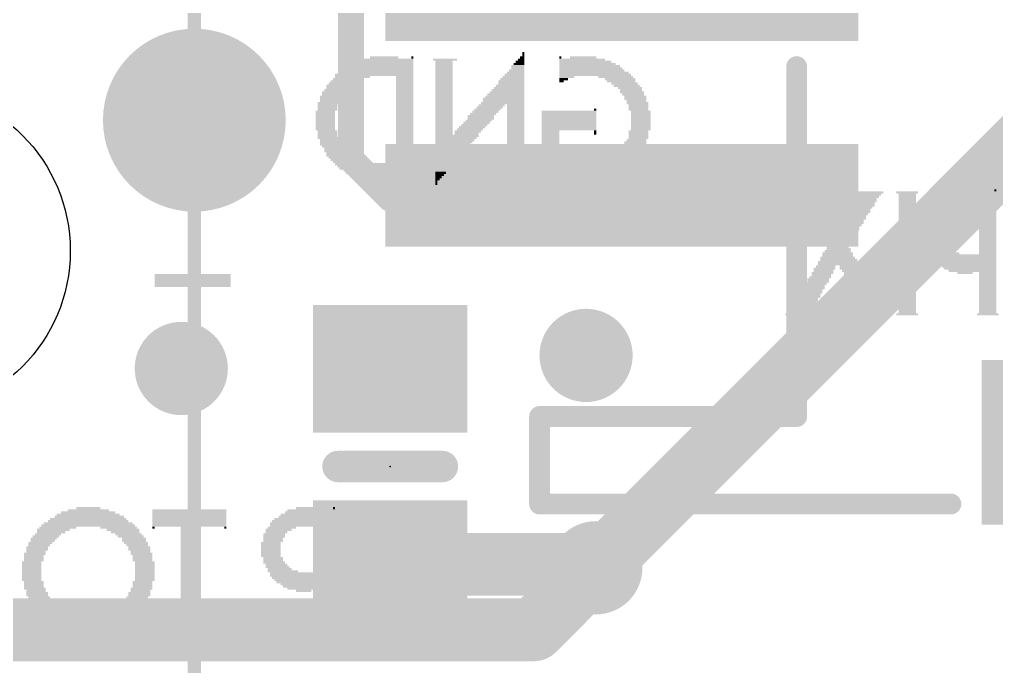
# Model space of a CAD drawing. Extents: x -8.6 to 58.7, y -9 to 29.5.
# Drawn here: x 37.67 to 47.17, y 4.85 to 11.14 of the extents above; entities that cross this region are included whole.
import ezdxf

# ---------------------------------------------------------------- set-up
doc = ezdxf.new("R2010")
doc.units = 0
for name, color, linetype in [('1', 12, 'CONTINUOUS'), ('16', 5, 'CONTINUOUS'), ('17', 110, 'CONTINUOUS'), ('18', 110, 'CONTINUOUS'), ('20', 4, 'CONTINUOUS'), ('200', 132, 'CONTINUOUS'), ('201', 6, 'CONTINUOUS'), ('21', 40, 'CONTINUOUS'), ('23', 53, 'CONTINUOUS'), ('47', 253, 'CONTINUOUS')]:
    doc.layers.add(name, color=color, linetype=linetype)

# ---------------------------------------------------------------- blocks, each defined once
blk = doc.blocks.new('RECT')
blk.add_solid([(-0.5, -0.5), (0.5, -0.5), (-0.5, 0.5), (0.5, 0.5)])
blk = doc.blocks.new('ROUNDP')
at = {"const_width": 0.5}
blk.add_lwpolyline([(0, -0.25, 1), (0, 0.25, 1), (0, -0.25)], format="xyb", dxfattribs=at)
blk = doc.blocks.new('ROUNDV')
at = {"const_width": 0.5}
blk.add_lwpolyline([(0, -0.25, 1), (0, 0.25, 1), (0, -0.25)], format="xyb", dxfattribs=at)

msp = doc.modelspace()

# ---------------------------------------------------------------- linework, layer by layer
at = {"layer": '1'}
for points, const_width in [([(40.894, 14.478), (40.894, 9.779)], 0.254), ([(40.894, 9.779), (41.275, 9.398)], 0.254), ([(41.275, 9.398), (43.942, 9.398)], 0.254), ([(43.91, 9.43), (43.528, 9.43)], 0.254), ([(44.069, 9.271), (43.91, 9.43)], 0.254), ([(43.942, 9.398), (44.069, 9.271)], 0.254), ([(41.275, 5.8445), (43.241, 5.8445)], 0.6096), ([(43.241, 5.8445), (43.2752, 5.8102)], 0.6096)]:
    msp.add_lwpolyline(points, dxfattribs=dict(at, const_width=const_width))
for points, const_width in [([(40.9389, 9.8239, 1), (40.8491, 9.7341)], 0.127), ([(40.8305, 9.779, 1), (40.9575, 9.779)], 0.127), ([(41.275, 9.4615, 1), (41.275, 9.3345)], 0.127), ([(41.2301, 9.3531, 1), (41.3199, 9.4429)], 0.127), ([(43.528, 9.4935, 1), (43.528, 9.3665)], 0.127), ([(43.9549, 9.4749, 1), (43.8651, 9.3851)], 0.127), ([(43.9869, 9.4429, 1), (43.8971, 9.3531)], 0.127), ([(43.91, 9.3665, 1), (43.91, 9.4935)], 0.127), ([(43.942, 9.3345, 1), (43.942, 9.4615)], 0.127), ([(44.0241, 9.2261, 1), (44.1139, 9.3159)], 0.127), ([(44.0241, 9.2261, 1), (44.1139, 9.3159)], 0.127), ([(41.275, 5.9969, 1), (41.275, 5.6921)], 0.3048), ([(43.3488, 5.9523, 1), (43.1332, 5.7367)], 0.3048), ([(43.241, 5.6921, 1), (43.241, 5.9969)], 0.3048), ([(43.1675, 5.7025, 1), (43.383, 5.918)], 0.3048)]:
    msp.add_lwpolyline(points, format="xyb", dxfattribs=dict(at, const_width=const_width))
at = {"layer": '16', "const_width": 0.6096}
for points in [[(43.2752, 5.8102), (47.625, 10.16)], [(42.672, 5.207), (43.2752, 5.8102)], [(31.623, 5.207), (42.672, 5.207)]]:
    msp.add_lwpolyline(points, dxfattribs=at)
at = {"layer": '16', "const_width": 0.3048}
for points in [[(43.383, 5.7025, 1), (43.1675, 5.918)], [(43.1675, 5.918, 1), (43.383, 5.7025)], [(42.672, 5.0546, 1), (42.672, 5.3594)], [(42.5642, 5.3148, 1), (42.7798, 5.0992)]]:
    msp.add_lwpolyline(points, format="xyb", dxfattribs=at)
at = {"layer": '20'}
msp.add_circle((36.576, 8.89), 1.5875, dxfattribs=at)
at = {"layer": '21'}
for points, const_width in [([(45.228, 7.28), (45.228, 10.68)], 0.2032), ([(42.728, 6.43), (42.728, 7.28)], 0.2032), ([(42.728, 7.28), (45.228, 7.28)], 0.2032), ([(40.767, 6.7945), (41.783, 6.7945)], 0.3048), ([(46.728, 6.43), (42.728, 6.43)], 0.2032)]:
    msp.add_lwpolyline(points, dxfattribs=dict(at, const_width=const_width))
for points, const_width in [([(45.2788, 10.68, 1), (45.1772, 10.68)], 0.1016), ([(42.7788, 7.28, 1), (42.6772, 7.28)], 0.1016), ([(42.728, 7.3308, 1), (42.728, 7.2292)], 0.1016), ([(45.1772, 7.28, 1), (45.2788, 7.28)], 0.1016), ([(45.228, 7.2292, 1), (45.228, 7.3308)], 0.1016), ([(40.767, 6.8707, 1), (40.767, 6.7183)], 0.1524), ([(41.783, 6.7183, 1), (41.783, 6.8707)], 0.1524), ([(42.728, 6.4808, 1), (42.728, 6.3792)], 0.1016), ([(42.6772, 6.43, 1), (42.7788, 6.43)], 0.1016), ([(46.728, 6.3792, 1), (46.728, 6.4808)], 0.1016)]:
    msp.add_lwpolyline(points, format="xyb", dxfattribs=dict(at, const_width=const_width))
at = {"layer": '23'}
msp.add_point((41.275, 6.7945), dxfattribs=at)
at = {"layer": '47', "const_width": 0.13}
msp.add_lwpolyline([(39.37, 11.43), (39.37, -8.935)], dxfattribs=at)

# ---------------------------------------------------------------- block references
at = {"layer": '1', "yscale": 4.6, "rotation": 270}
for p in [(43.528, 11.43), (43.528, 9.43)]:
    msp.add_blockref('RECT', p, dxfattribs=at)
at = {"layer": '1', "xscale": 1.24, "yscale": 1.5, "rotation": 90}
for p in [(41.275, 7.7445), (41.275, 5.8445)]:
    msp.add_blockref('RECT', p, dxfattribs=at)
at = {"layer": '1', "xscale": 3.4, "yscale": 1.6}
msp.add_blockref('RECT', (48.728, 7.03), dxfattribs=at)
at = {"layer": '17', "xscale": 1.778, "yscale": 1.778}
msp.add_blockref('ROUNDP', (39.37, 10.16), dxfattribs=at)
msp.add_blockref('ROUNDP', (39.37, 10.16), dxfattribs=at)
at = {"layer": '18', "xscale": 0.9064, "yscale": 0.9064}
for p in [(43.18, 7.874), (43.18, 7.874), (39.243, 7.747), (39.243, 7.747), (43.2752, 5.8102), (43.2752, 5.8102)]:
    msp.add_blockref('ROUNDV', p, dxfattribs=at)
at = {"layer": '200', "xscale": 0.7405, "yscale": 0.0212}
for p in [(39.3543, 8.6537), (39.3543, 8.6325), (39.3543, 8.6114), (39.3543, 8.5902), (39.3543, 8.5691), (39.3543, 8.5479)]:
    msp.add_blockref('RECT', p, dxfattribs=at)
at = {"layer": '201', "yscale": 0.0212, "rotation": 180}
for p, xscale in [((41.2259, 10.7272), 0.5501), ((41.2577, 10.7484), 0.4866), ((41.2153, 10.7695), 0.2751), ((41.4904, 10.7695), 0.0212), ((41.8078, 10.7484), 0.2327), ((41.7972, 10.7272), 0.1693), ((42.5377, 10.7272), 0.0846), ((42.5483, 10.7484), 0.0635), ((42.5589, 10.7695), 0.0423), ((42.5695, 10.8118), 0.0212), ((42.5695, 10.7907), 0.0212), ((42.9291, 10.7695), 0.0212), ((43.1407, 10.7484), 0.4443), ((43.1725, 10.7272), 0.5078), ((43.1513, 10.7695), 0.2539), ((41.1519, 10.6426), 0.6982), ((41.1624, 10.6637), 0.6771), ((41.1836, 10.6849), 0.6347), ((41.2048, 10.706), 0.5924), ((41.7972, 10.706), 0.1693), ((41.7972, 10.6849), 0.1693), ((41.7972, 10.6637), 0.1693), ((41.7972, 10.6426), 0.1693), ((42.506, 10.6426), 0.1481), ((42.5166, 10.6849), 0.127), ((42.5166, 10.6637), 0.127), ((42.5271, 10.706), 0.1058), ((43.1936, 10.706), 0.5501), ((43.2148, 10.6849), 0.5924), ((43.2254, 10.6637), 0.6136), ((43.2359, 10.6426), 0.6347), ((40.8345, 10.5368), 0.2751), ((40.8662, 10.5579), 0.2962), ((41.1201, 10.6003), 0.7617), ((40.9085, 10.5791), 0.3385), ((41.1413, 10.6214), 0.7194), ((41.4163, 10.5791), 0.1693), ((41.4163, 10.5579), 0.1693), ((41.4163, 10.5368), 0.1693), ((41.7972, 10.6214), 0.1693), ((41.7972, 10.6003), 0.1693), ((41.7972, 10.5791), 0.1693), ((41.7972, 10.5579), 0.1693), ((41.7972, 10.5368), 0.1693), ((42.4531, 10.5368), 0.2539), ((42.4637, 10.5579), 0.2327), ((42.4743, 10.5791), 0.2116), ((42.4848, 10.6003), 0.1904), ((42.4954, 10.6214), 0.1693), ((43.2571, 10.6214), 0.6771), ((43.2677, 10.6003), 0.6982), ((42.9926, 10.5791), 0.1481), ((42.9609, 10.5579), 0.0846), ((42.9397, 10.5368), 0.0423), ((43.4687, 10.5791), 0.3385), ((43.511, 10.5579), 0.2962), ((43.5216, 10.5368), 0.2751), ((40.7499, 10.4522), 0.2327), ((40.7816, 10.4945), 0.2539), ((40.771, 10.4733), 0.2327), ((40.8028, 10.5156), 0.2539), ((41.4163, 10.5156), 0.1693), ((41.4163, 10.4945), 0.1693), ((41.4163, 10.4733), 0.1693), ((41.4163, 10.4522), 0.1693), ((41.7972, 10.5156), 0.1693), ((41.7972, 10.4945), 0.1693), ((41.7972, 10.4733), 0.1693), ((41.7972, 10.4522), 0.1693), ((42.4214, 10.4522), 0.3174), ((42.4319, 10.4733), 0.2962), ((42.4425, 10.4945), 0.2751), ((42.4531, 10.5156), 0.2539), ((43.5533, 10.5156), 0.2539), ((43.5745, 10.4945), 0.2539), ((43.6062, 10.4733), 0.2327), ((43.6168, 10.4522), 0.2116), ((40.697, 10.3887), 0.2116), ((40.697, 10.3675), 0.2116), ((40.6864, 10.3464), 0.1904), ((40.7181, 10.4098), 0.2116), ((40.7287, 10.431), 0.2327), ((41.4163, 10.431), 0.1693), ((41.4163, 10.4098), 0.1693), ((41.4163, 10.3887), 0.1693), ((41.4163, 10.3675), 0.1693), ((41.4163, 10.3464), 0.1693), ((41.7972, 10.431), 0.1693), ((41.7972, 10.4098), 0.1693), ((41.7972, 10.3887), 0.1693), ((41.7972, 10.3675), 0.1693), ((41.7972, 10.3464), 0.1693), ((42.379, 10.3675), 0.402), ((42.379, 10.3464), 0.402), ((42.3896, 10.3887), 0.3809), ((42.4002, 10.4098), 0.3597), ((42.4108, 10.431), 0.3385), ((43.6274, 10.431), 0.2327), ((43.638, 10.4098), 0.2116), ((43.6591, 10.3887), 0.2116), ((43.6591, 10.3675), 0.2116), ((43.6697, 10.3464), 0.1904), ((40.6758, 10.3252), 0.2116), ((40.6652, 10.304), 0.1904), ((40.6652, 10.2829), 0.1904), ((40.6652, 10.2617), 0.1904), ((41.4163, 10.3252), 0.1693), ((41.4163, 10.304), 0.1693), ((41.4163, 10.2829), 0.1693), ((41.4163, 10.2617), 0.1693), ((41.7972, 10.3252), 0.1693), ((41.7972, 10.304), 0.1693), ((41.7972, 10.2829), 0.1693), ((41.7972, 10.2617), 0.1693), ((42.2204, 10.2617), 0.2539), ((42.2415, 10.2829), 0.2539), ((42.2627, 10.304), 0.2539), ((42.3685, 10.3252), 0.4232), ((42.4954, 10.304), 0.1693), ((42.4954, 10.2829), 0.1693), ((42.4954, 10.2617), 0.1693), ((43.2677, 10.2617), 0.0212), ((43.6803, 10.3252), 0.2116), ((43.6908, 10.304), 0.1904), ((43.6908, 10.2829), 0.1904), ((43.6908, 10.2617), 0.1904), ((40.6441, 10.2406), 0.1904), ((40.6441, 10.2194), 0.1904), ((40.6441, 10.1982), 0.1904), ((40.6441, 10.1771), 0.1904), ((41.4163, 10.2406), 0.1693), ((41.4163, 10.2194), 0.1693), ((41.4163, 10.1982), 0.1693), ((41.4163, 10.1771), 0.1693), ((41.7972, 10.2406), 0.1693), ((41.7972, 10.2194), 0.1693), ((41.7972, 10.1982), 0.1693), ((41.7972, 10.1771), 0.1693), ((42.1569, 10.1982), 0.2539), ((42.1569, 10.1771), 0.2539), ((42.178, 10.2194), 0.2539), ((42.1992, 10.2406), 0.2539), ((42.4954, 10.2406), 0.1693), ((42.4954, 10.2194), 0.1693), ((42.4954, 10.1982), 0.1693), ((42.4954, 10.1771), 0.1693), ((43.0138, 10.2406), 0.529), ((43.0138, 10.2194), 0.529), ((43.0138, 10.1982), 0.529), ((43.0138, 10.1771), 0.529), ((43.712, 10.2406), 0.1904), ((43.712, 10.2194), 0.1904), ((43.712, 10.1982), 0.1904), ((43.712, 10.1771), 0.1904), ((40.6441, 10.1559), 0.1904), ((40.6441, 10.1348), 0.1904), ((40.6441, 10.1136), 0.1904), ((40.6441, 10.0925), 0.1904), ((40.6441, 10.0713), 0.1904), ((41.4163, 10.1559), 0.1693), ((41.4163, 10.1348), 0.1693), ((41.4163, 10.1136), 0.1693), ((41.4163, 10.0925), 0.1693), ((41.4163, 10.0713), 0.1693), ((41.7972, 10.1559), 0.1693), ((41.7972, 10.1348), 0.1693), ((41.7972, 10.1136), 0.1693), ((41.7972, 10.0925), 0.1693), ((41.7972, 10.0713), 0.1693), ((42.0511, 10.0713), 0.2539), ((42.0722, 10.0925), 0.2539), ((42.0934, 10.1136), 0.2539), ((42.1146, 10.1348), 0.2539), ((42.1357, 10.1559), 0.2539), ((42.4954, 10.1559), 0.1693), ((42.4954, 10.1348), 0.1693), ((42.4954, 10.1136), 0.1693), ((42.4954, 10.0925), 0.1693), ((42.4954, 10.0713), 0.1693), ((43.0138, 10.1559), 0.529), ((43.0138, 10.1348), 0.529), ((43.0138, 10.1136), 0.529), ((43.0138, 10.0925), 0.529), ((43.0138, 10.0713), 0.529), ((43.712, 10.1559), 0.1904), ((43.712, 10.1348), 0.1904), ((43.712, 10.1136), 0.1904), ((43.712, 10.0925), 0.1904), ((43.712, 10.0713), 0.1904), ((40.6652, 10.0501), 0.1904), ((40.6652, 10.029), 0.1904), ((40.6652, 10.0078), 0.1904), ((40.6758, 9.9867), 0.2116), ((41.4163, 10.0501), 0.1693), ((41.4163, 10.029), 0.1693), ((41.4163, 10.0078), 0.1693), ((41.4163, 9.9867), 0.1693), ((41.7972, 10.0501), 0.1693), ((41.7972, 10.029), 0.1693), ((41.9241, 10.0078), 0.4232), ((41.9136, 9.9867), 0.402), ((42.0299, 10.0501), 0.2539), ((42.0193, 10.029), 0.2327), ((42.4954, 10.0501), 0.1693), ((42.4954, 10.029), 0.1693), ((42.4954, 10.0078), 0.1693), ((42.4954, 9.9867), 0.1693), ((42.8339, 10.0501), 0.1693), ((42.8339, 10.029), 0.1693), ((42.8339, 10.0078), 0.1693), ((42.8339, 9.9867), 0.1693), ((43.2677, 10.0501), 0.0212), ((43.2677, 10.029), 0.0212), ((43.6908, 10.0501), 0.1904), ((43.6908, 10.029), 0.1904), ((43.6908, 10.0078), 0.1904), ((43.6908, 9.9867), 0.1904), ((40.697, 9.9655), 0.2116), ((40.697, 9.9444), 0.2116), ((40.7075, 9.9232), 0.2327), ((40.7287, 9.902), 0.2327), ((40.7393, 9.8809), 0.2116), ((41.4163, 9.9655), 0.1693), ((41.4163, 9.9444), 0.1693), ((41.4163, 9.9232), 0.1693), ((41.4163, 9.902), 0.1693), ((41.4163, 9.8809), 0.1693), ((41.8712, 9.902), 0.3174), ((41.903, 9.9655), 0.3808), ((41.8924, 9.9444), 0.3597), ((41.8818, 9.9232), 0.3385), ((41.8607, 9.8809), 0.2962), ((42.4954, 9.9655), 0.1693), ((42.4954, 9.9444), 0.1693), ((42.4954, 9.9232), 0.1693), ((42.4954, 9.902), 0.1693), ((42.4954, 9.8809), 0.1693), ((42.8339, 9.9655), 0.1693), ((42.8339, 9.9444), 0.1693), ((42.8339, 9.9232), 0.1693), ((42.8339, 9.902), 0.1693), ((42.8339, 9.8809), 0.1693), ((43.6274, 9.8809), 0.2327), ((43.638, 9.902), 0.2116), ((43.6591, 9.9444), 0.2116), ((43.6591, 9.9232), 0.2116), ((43.6697, 9.9655), 0.1904), ((40.7499, 9.8597), 0.2327), ((40.7816, 9.8386), 0.2539), ((40.7922, 9.8174), 0.2751), ((40.8239, 9.7962), 0.2962), ((41.4163, 9.8597), 0.1693), ((41.4163, 9.8386), 0.1693), ((41.4163, 9.8174), 0.1693), ((41.4163, 9.7962), 0.1693), ((41.8607, 9.8597), 0.2962), ((41.8501, 9.8386), 0.2751), ((41.8395, 9.8174), 0.2539), ((41.8289, 9.7962), 0.2327), ((42.4954, 9.8597), 0.1693), ((42.4954, 9.8386), 0.1693), ((42.4954, 9.8174), 0.1693), ((42.4954, 9.7962), 0.1693), ((42.8339, 9.8597), 0.1693), ((42.8339, 9.8386), 0.1693), ((42.8339, 9.8174), 0.1693), ((42.8339, 9.7962), 0.1693), ((43.5533, 9.7962), 0.2539), ((43.5851, 9.8174), 0.2327), ((43.6062, 9.8386), 0.2327), ((43.6168, 9.8597), 0.2116), ((40.8451, 9.7751), 0.2962), ((40.8874, 9.7539), 0.3385), ((41.1201, 9.7328), 0.7617), ((41.1307, 9.7116), 0.7405), ((41.1413, 9.6905), 0.7194), ((41.4163, 9.7751), 0.1693), ((41.4163, 9.7539), 0.1693), ((41.8183, 9.7751), 0.2116), ((41.7972, 9.7328), 0.1693), ((41.7972, 9.7116), 0.1693), ((41.8078, 9.7539), 0.1904), ((41.7866, 9.6905), 0.1481), ((42.4954, 9.7751), 0.1693), ((42.4954, 9.7539), 0.1693), ((42.4954, 9.7328), 0.1693), ((42.4954, 9.7116), 0.1693), ((42.4954, 9.6905), 0.1693), ((43.1619, 9.6905), 0.8675), ((42.8339, 9.7751), 0.1693), ((42.8657, 9.7539), 0.2327), ((42.8974, 9.7328), 0.2962), ((43.1831, 9.7116), 0.8675), ((43.4687, 9.7328), 0.3385), ((43.511, 9.7539), 0.2962), ((43.5322, 9.7751), 0.2539), ((41.1624, 9.6693), 0.6771), ((41.173, 9.6481), 0.6559), ((41.1942, 9.627), 0.6136), ((41.2153, 9.6058), 0.5713), ((41.776, 9.6693), 0.127), ((41.7655, 9.6481), 0.1058), ((41.7549, 9.627), 0.0846), ((41.7443, 9.6058), 0.0635), ((42.4954, 9.6693), 0.1693), ((42.4954, 9.6481), 0.1693), ((42.4954, 9.627), 0.1693), ((42.4954, 9.6058), 0.1693), ((43.1513, 9.6693), 0.804), ((43.1619, 9.6481), 0.7405), ((43.1725, 9.627), 0.6771), ((43.1725, 9.6058), 0.5924), ((41.2471, 9.5847), 0.5078), ((41.3, 9.5635), 0.4443), ((41.7231, 9.5635), 0.0212), ((41.7231, 9.5423), 0.0212), ((41.7337, 9.5847), 0.0423), ((42.4848, 9.5635), 0.2327), ((42.4954, 9.5847), 0.1693), ((43.1725, 9.5847), 0.5078), ((43.1725, 9.5635), 0.3809), ((43.1619, 9.5423), 0.2327), ((45.3412, 9.4577), 0.2751), ((45.3518, 9.4366), 0.2116), ((45.3518, 9.4154), 0.2116), ((45.9336, 9.4577), 0.2751), ((45.9125, 9.4154), 0.2327), ((45.9336, 9.4366), 0.2327), ((46.3039, 9.4577), 0.2116), ((46.3039, 9.4366), 0.1693), ((46.3039, 9.4154), 0.1693), ((46.9069, 9.4154), 0.529), ((46.928, 9.4366), 0.4866), ((46.9386, 9.4577), 0.4655), ((46.8963, 9.4789), 0.2116), ((47.1608, 9.4789), 0.0212), ((45.3623, 9.3942), 0.1904), ((45.3835, 9.3731), 0.1904), ((45.3941, 9.3519), 0.2116), ((45.4152, 9.3096), 0.2116), ((45.4047, 9.3308), 0.1904), ((45.8701, 9.3308), 0.2327), ((45.8596, 9.3096), 0.2116), ((45.8807, 9.3519), 0.2116), ((45.8913, 9.3731), 0.2327), ((45.9019, 9.3942), 0.2116), ((46.3039, 9.3942), 0.1693), ((46.3039, 9.3731), 0.1693), ((46.3039, 9.3519), 0.1693), ((46.3039, 9.3308), 0.1693), ((46.3039, 9.3096), 0.1693), ((46.854, 9.3308), 0.6347), ((46.854, 9.3096), 0.6347), ((46.8646, 9.3519), 0.6136), ((46.8752, 9.3731), 0.5924), ((46.8963, 9.3942), 0.5501), ((45.4258, 9.2885), 0.1904), ((45.4364, 9.2673), 0.2116), ((45.447, 9.2461), 0.1904), ((45.4681, 9.225), 0.1904), ((45.7961, 9.225), 0.2116), ((45.8172, 9.2461), 0.2116), ((45.8278, 9.2673), 0.2327), ((45.8384, 9.2885), 0.2116), ((46.3039, 9.2885), 0.1693), ((46.3039, 9.2673), 0.1693), ((46.3039, 9.2461), 0.1693), ((46.3039, 9.225), 0.1693), ((46.5789, 9.225), 0.2116), ((46.6213, 9.2673), 0.2539), ((46.6001, 9.2461), 0.2116), ((46.653, 9.2885), 0.2751), ((47.0867, 9.2885), 0.1693), ((47.0867, 9.2673), 0.1693), ((47.0867, 9.2461), 0.1693), ((47.0867, 9.225), 0.1693), ((45.4787, 9.2038), 0.2116), ((45.4893, 9.1827), 0.1904), ((45.4999, 9.1615), 0.2116), ((45.5104, 9.1403), 0.1904), ((45.6268, 9.1192), 0.4232), ((45.7538, 9.1403), 0.2116), ((45.7749, 9.1827), 0.2116), ((45.7749, 9.1615), 0.2116), ((45.7961, 9.2038), 0.2116), ((46.3039, 9.2038), 0.1693), ((46.3039, 9.1827), 0.1693), ((46.3039, 9.1615), 0.1693), ((46.3039, 9.1403), 0.1693), ((46.3039, 9.1192), 0.1693), ((46.5472, 9.1403), 0.1904), ((46.5472, 9.1192), 0.1904), ((46.5789, 9.2038), 0.2116), ((46.5684, 9.1827), 0.1904), ((46.5684, 9.1615), 0.1904), ((47.0867, 9.2038), 0.1693), ((47.0867, 9.1827), 0.1693), ((47.0867, 9.1615), 0.1693), ((47.0867, 9.1403), 0.1693), ((47.0867, 9.1192), 0.1693), ((45.6374, 9.098), 0.402), ((45.6374, 9.0769), 0.3597), ((45.6374, 9.0557), 0.3597), ((45.6374, 9.0346), 0.3174), ((46.3039, 9.098), 0.1693), ((46.3039, 9.0769), 0.1693), ((46.3039, 9.0557), 0.1693), ((46.3039, 9.0346), 0.1693), ((46.5472, 9.098), 0.1904), ((46.5472, 9.0769), 0.1904), ((46.5472, 9.0557), 0.1904), ((46.5472, 9.0346), 0.1904), ((47.0867, 9.098), 0.1693), ((47.0867, 9.0769), 0.1693), ((47.0867, 9.0557), 0.1693), ((47.0867, 9.0346), 0.1693), ((45.6268, 9.0134), 0.2962), ((45.6374, 8.9922), 0.2751), ((45.6268, 8.9711), 0.2539), ((45.6268, 8.9288), 0.2116), ((45.6374, 8.9499), 0.2327), ((46.3039, 9.0134), 0.1693), ((46.3039, 8.9922), 0.1693), ((46.3039, 8.9711), 0.1693), ((46.3039, 8.9499), 0.1693), ((46.3039, 8.9288), 0.1693), ((46.5472, 9.0134), 0.1904), ((46.5789, 8.9499), 0.2116), ((46.5684, 8.9922), 0.1904), ((46.5684, 8.9711), 0.1904), ((46.6001, 8.9288), 0.2116), ((47.0867, 9.0134), 0.1693), ((47.0867, 8.9922), 0.1693), ((47.0867, 8.9711), 0.1693), ((47.0867, 8.9499), 0.1693), ((47.0867, 8.9288), 0.1693), ((45.6268, 8.8653), 0.2962), ((45.6268, 8.8441), 0.2962), ((45.6268, 8.8864), 0.2539), ((45.6374, 8.9076), 0.2327), ((46.3039, 8.9076), 0.1693), ((46.3039, 8.8864), 0.1693), ((46.3039, 8.8653), 0.1693), ((46.3039, 8.8441), 0.1693), ((46.6107, 8.9076), 0.2327), ((46.6318, 8.8864), 0.2327), ((46.6636, 8.8653), 0.2962), ((46.854, 8.8441), 0.6347), ((47.0867, 8.9076), 0.1693), ((47.0867, 8.8864), 0.1693), ((47.0867, 8.8653), 0.1693), ((45.5104, 8.7383), 0.1904), ((45.6268, 8.7807), 0.3808), ((45.6374, 8.7595), 0.402), ((45.6374, 8.8018), 0.3597), ((45.6268, 8.823), 0.3385), ((45.7432, 8.7383), 0.1904), ((46.3039, 8.823), 0.1693), ((46.3039, 8.8018), 0.1693), ((46.3039, 8.7807), 0.1693), ((46.3039, 8.7595), 0.1693), ((46.3039, 8.7383), 0.1693), ((46.854, 8.823), 0.6347), ((46.8646, 8.8018), 0.6136), ((46.8752, 8.7807), 0.5924), ((46.8857, 8.7595), 0.5713), ((46.9069, 8.7383), 0.529), ((45.4787, 8.6749), 0.2116), ((45.4681, 8.6537), 0.1904), ((45.4999, 8.7172), 0.2116), ((45.4893, 8.696), 0.1904), ((45.7538, 8.7172), 0.2116), ((45.7644, 8.696), 0.1904), ((45.7855, 8.6749), 0.1904), ((45.7961, 8.6537), 0.2116), ((46.3039, 8.7172), 0.1693), ((46.3039, 8.696), 0.1693), ((46.3039, 8.6749), 0.1693), ((46.3039, 8.6537), 0.1693), ((46.9175, 8.7172), 0.5078), ((46.9386, 8.696), 0.4655), ((46.8646, 8.6749), 0.1481), ((47.0867, 8.6749), 0.1693), ((47.0867, 8.6537), 0.1693), ((45.4152, 8.5691), 0.2116), ((45.4047, 8.5479), 0.1904), ((45.4364, 8.6114), 0.2116), ((45.4364, 8.5902), 0.2116), ((45.4576, 8.6325), 0.2116), ((45.8172, 8.6114), 0.2116), ((45.8067, 8.6325), 0.1904), ((45.8278, 8.5902), 0.1904), ((45.8384, 8.5691), 0.2116), ((45.849, 8.5479), 0.1904), ((46.3039, 8.6325), 0.1693), ((46.3039, 8.6114), 0.1693), ((46.3039, 8.5902), 0.1693), ((46.3039, 8.5691), 0.1693), ((46.3039, 8.5479), 0.1693), ((47.0867, 8.6325), 0.1693), ((47.0867, 8.6114), 0.1693), ((47.0867, 8.5902), 0.1693), ((47.0867, 8.5691), 0.1693), ((47.0867, 8.5479), 0.1693), ((45.3518, 8.4633), 0.2116), ((45.3729, 8.5056), 0.2116), ((45.3729, 8.4844), 0.2116), ((45.3941, 8.5268), 0.2116), ((45.8596, 8.5268), 0.2116), ((45.8807, 8.5056), 0.2116), ((45.8807, 8.4844), 0.2116), ((45.9019, 8.4633), 0.2116), ((46.3039, 8.5268), 0.1693), ((46.3039, 8.5056), 0.1693), ((46.3039, 8.4844), 0.1693), ((46.3039, 8.4633), 0.1693), ((47.0867, 8.5268), 0.1693), ((47.0867, 8.5056), 0.1693), ((47.0867, 8.4844), 0.1693), ((47.0867, 8.4633), 0.1693), ((45.2989, 8.3575), 0.2327), ((45.3094, 8.3786), 0.2116), ((45.3306, 8.421), 0.2116), ((45.3306, 8.3998), 0.2116), ((45.3518, 8.4421), 0.2116), ((45.9019, 8.4421), 0.2116), ((45.923, 8.421), 0.2116), ((45.9336, 8.3998), 0.1904), ((45.9442, 8.3786), 0.2116), ((45.9654, 8.3575), 0.2116), ((46.3039, 8.4421), 0.1693), ((46.3039, 8.421), 0.1693), ((46.3039, 8.3998), 0.1693), ((46.3039, 8.3786), 0.1693), ((46.3039, 8.3575), 0.1693), ((47.0867, 8.4421), 0.1693), ((47.0867, 8.421), 0.1693), ((47.0867, 8.3998), 0.1693), ((47.0867, 8.3786), 0.1693), ((47.0867, 8.3575), 0.1693), ((45.2671, 8.2729), 0.2962), ((45.2777, 8.3152), 0.2327), ((45.2777, 8.294), 0.2327), ((45.2883, 8.3363), 0.2116), ((45.9654, 8.3363), 0.2116), ((45.9759, 8.294), 0.2327), ((45.9971, 8.2729), 0.2751), ((45.9865, 8.3152), 0.2116), ((46.3039, 8.2729), 0.2116), ((46.3039, 8.3363), 0.1693), ((46.3039, 8.3152), 0.1693), ((46.3039, 8.294), 0.1693), ((47.0867, 8.2729), 0.2116), ((47.0867, 8.3363), 0.1693), ((47.0867, 8.3152), 0.1693), ((47.0867, 8.294), 0.1693), ((38.3378, 6.3686), 0.402), ((38.3378, 6.3898), 0.2327), ((39.3217, 6.3686), 0.7194), ((40.5065, 6.3686), 0.4655), ((40.4642, 6.3898), 0.2116), ((40.7287, 6.3898), 0.0212), ((41.0249, 6.3686), 0.2327), ((41.6597, 6.3686), 0.2327), ((38.3378, 6.2628), 0.7829), ((38.3378, 6.284), 0.7405), ((38.3484, 6.3051), 0.6771), ((38.3378, 6.3263), 0.6136), ((38.3378, 6.3475), 0.529), ((39.3217, 6.3475), 0.7194), ((39.3217, 6.3263), 0.7194), ((39.3217, 6.3051), 0.7194), ((39.3217, 6.284), 0.7194), ((39.3217, 6.2628), 0.7194), ((40.4325, 6.2628), 0.6136), ((40.4431, 6.284), 0.5924), ((40.4642, 6.3051), 0.5501), ((40.4748, 6.3263), 0.529), ((40.496, 6.3475), 0.4866), ((41.0143, 6.3475), 0.1693), ((41.0143, 6.3263), 0.1693), ((41.0143, 6.3051), 0.1693), ((41.0143, 6.284), 0.1693), ((41.0143, 6.2628), 0.1693), ((41.6702, 6.3475), 0.1693), ((41.6702, 6.3263), 0.1693), ((41.6702, 6.3051), 0.1693), ((41.6702, 6.284), 0.1693), ((41.6702, 6.2628), 0.1693), ((37.9993, 6.1782), 0.3174), ((38.0416, 6.1994), 0.3597), ((38.3378, 6.2205), 0.9098), ((38.3378, 6.2417), 0.8675), ((38.634, 6.1994), 0.3597), ((38.6764, 6.1782), 0.3174), ((39.3217, 6.2417), 0.7194), ((39.3217, 6.2205), 0.7194), ((38.9726, 6.1994), 0.0212), ((39.3217, 6.1994), 0.1693), ((39.3217, 6.1782), 0.1693), ((39.6708, 6.1994), 0.0212), ((40.1892, 6.1782), 0.2539), ((40.2209, 6.1994), 0.2751), ((40.4219, 6.2417), 0.6347), ((40.4219, 6.2205), 0.6347), ((40.6546, 6.1994), 0.1693), ((40.6546, 6.1782), 0.1693), ((41.0143, 6.2417), 0.1693), ((41.0143, 6.2205), 0.1693), ((41.0143, 6.1994), 0.1693), ((41.0143, 6.1782), 0.1693), ((41.6702, 6.2417), 0.1693), ((41.6702, 6.2205), 0.1693), ((41.6702, 6.1994), 0.1693), ((41.6702, 6.1782), 0.1693), ((37.9041, 6.0936), 0.2539), ((37.8935, 6.0724), 0.2327), ((37.9252, 6.1147), 0.2539), ((37.9464, 6.1359), 0.2539), ((37.9781, 6.157), 0.2751), ((38.6975, 6.157), 0.2751), ((38.7292, 6.1359), 0.2539), ((38.7504, 6.1147), 0.2539), ((38.7821, 6.0936), 0.2327), ((38.7821, 6.0724), 0.2327), ((39.3217, 6.157), 0.1693), ((39.3217, 6.1359), 0.1693), ((39.3217, 6.1147), 0.1693), ((39.3217, 6.0936), 0.1693), ((39.3217, 6.0724), 0.1693), ((40.1468, 6.1359), 0.2116), ((40.1468, 6.1147), 0.2116), ((40.1363, 6.0936), 0.1904), ((40.1363, 6.0724), 0.1904), ((40.168, 6.157), 0.2116), ((40.6546, 6.157), 0.1693), ((40.6546, 6.1359), 0.1693), ((40.6546, 6.1147), 0.1693), ((40.6546, 6.0936), 0.1693), ((40.6546, 6.0724), 0.1693), ((41.0143, 6.157), 0.1693), ((41.0143, 6.1359), 0.1693), ((41.0143, 6.1147), 0.1693), ((41.0143, 6.0936), 0.1693), ((41.0143, 6.0724), 0.1693), ((41.6702, 6.157), 0.1693), ((41.6702, 6.1359), 0.1693), ((41.6702, 6.1147), 0.1693), ((41.6702, 6.0936), 0.1693), ((41.6702, 6.0724), 0.1693), ((37.8406, 6.0089), 0.2116), ((37.8406, 5.9878), 0.2116), ((37.8723, 6.0512), 0.2327), ((37.8618, 6.0301), 0.2116), ((38.8033, 6.0512), 0.2327), ((38.8139, 6.0301), 0.2116), ((38.835, 6.0089), 0.2116), ((38.835, 5.9878), 0.2116), ((39.3217, 6.0512), 0.1693), ((39.3217, 6.0301), 0.1693), ((39.3217, 6.0089), 0.1693), ((39.3217, 5.9878), 0.1693), ((40.1151, 6.0512), 0.1904), ((40.1151, 6.0301), 0.1904), ((40.1151, 6.0089), 0.1904), ((40.1151, 5.9878), 0.1904), ((40.6546, 6.0512), 0.1693), ((40.6546, 6.0301), 0.1693), ((40.6546, 6.0089), 0.1693), ((40.6546, 5.9878), 0.1693), ((41.0143, 6.0512), 0.1693), ((41.0143, 6.0301), 0.1693), ((41.0143, 6.0089), 0.1693), ((41.0143, 5.9878), 0.1693), ((41.6702, 6.0512), 0.1693), ((41.6702, 6.0301), 0.1693), ((41.6702, 6.0089), 0.1693), ((41.6702, 5.9878), 0.1693), ((37.8194, 5.9455), 0.2116), ((37.8089, 5.9243), 0.1904), ((37.8089, 5.9031), 0.1904), ((37.8089, 5.882), 0.1904), ((37.83, 5.9666), 0.1904), ((38.8456, 5.9666), 0.1904), ((38.8562, 5.9455), 0.2116), ((38.8668, 5.9243), 0.1904), ((38.8668, 5.9031), 0.1904), ((38.8668, 5.882), 0.1904), ((39.3217, 5.9666), 0.1693), ((39.3217, 5.9455), 0.1693), ((39.3217, 5.9243), 0.1693), ((39.3217, 5.9031), 0.1693), ((39.3217, 5.882), 0.1693), ((40.1151, 5.9666), 0.1904), ((40.1151, 5.9455), 0.1904), ((40.1151, 5.9243), 0.1904), ((40.1363, 5.9031), 0.1904), ((40.1363, 5.882), 0.1904), ((40.6546, 5.9666), 0.1693), ((40.6546, 5.9455), 0.1693), ((40.6546, 5.9243), 0.1693), ((40.6546, 5.9031), 0.1693), ((40.6546, 5.882), 0.1693), ((41.0143, 5.9666), 0.1693), ((41.0143, 5.9455), 0.1693), ((41.0143, 5.9243), 0.1693), ((41.0143, 5.9031), 0.1693), ((41.0143, 5.882), 0.1693), ((41.6702, 5.9666), 0.1693), ((41.6702, 5.9455), 0.1693), ((41.6702, 5.9243), 0.1693), ((41.6702, 5.9031), 0.1693), ((41.6702, 5.882), 0.1693), ((37.7877, 5.8608), 0.1904), ((37.7877, 5.8397), 0.1904), ((37.7877, 5.8185), 0.1904), ((37.7877, 5.7973), 0.1904), ((38.8879, 5.8608), 0.1904), ((38.8879, 5.8397), 0.1904), ((38.8879, 5.8185), 0.1904), ((38.8879, 5.7973), 0.1904), ((39.3217, 5.8608), 0.1693), ((39.3217, 5.8397), 0.1693), ((39.3217, 5.8185), 0.1693), ((39.3217, 5.7973), 0.1693), ((40.1468, 5.8608), 0.2116), ((40.168, 5.8397), 0.2116), ((40.1786, 5.8185), 0.2327), ((40.1997, 5.7973), 0.2327), ((40.6546, 5.8608), 0.1693), ((40.6546, 5.8397), 0.1693), ((40.6546, 5.8185), 0.1693), ((40.6546, 5.7973), 0.1693), ((41.0143, 5.8608), 0.1693), ((41.0143, 5.8397), 0.1693), ((41.0143, 5.8185), 0.1693), ((41.0143, 5.7973), 0.1693), ((41.6702, 5.8608), 0.1693), ((41.6702, 5.8397), 0.1693), ((41.6702, 5.8185), 0.1693), ((41.6702, 5.7973), 0.1693), ((37.7877, 5.7762), 0.1904), ((37.7877, 5.755), 0.1904), ((37.7877, 5.7339), 0.1904), ((37.7877, 5.7127), 0.1904), ((37.7877, 5.6916), 0.1904), ((38.8879, 5.7762), 0.1904), ((38.8879, 5.755), 0.1904), ((38.8879, 5.7339), 0.1904), ((38.8879, 5.7127), 0.1904), ((38.8879, 5.6916), 0.1904), ((39.3217, 5.7762), 0.1693), ((39.3217, 5.755), 0.1693), ((39.3217, 5.7339), 0.1693), ((39.3217, 5.7127), 0.1693), ((39.3217, 5.6916), 0.1693), ((40.2315, 5.7762), 0.2962), ((40.4219, 5.755), 0.6347), ((40.4219, 5.7339), 0.6347), ((40.4325, 5.7127), 0.6136), ((40.4431, 5.6916), 0.5924), ((40.6546, 5.7762), 0.1693), ((41.0143, 5.7762), 0.1693), ((41.0143, 5.755), 0.1693), ((41.0143, 5.7339), 0.1693), ((41.0143, 5.7127), 0.1693), ((41.0143, 5.6916), 0.1693), ((41.6702, 5.7762), 0.1693), ((41.6702, 5.755), 0.1693), ((41.6702, 5.7339), 0.1693), ((41.6702, 5.7127), 0.1693), ((41.6702, 5.6916), 0.1693), ((37.8194, 5.6069), 0.2116), ((37.8089, 5.6704), 0.1904), ((37.8089, 5.6492), 0.1904), ((37.8089, 5.6281), 0.1904), ((38.8562, 5.6069), 0.2116), ((38.8668, 5.6704), 0.1904), ((38.8668, 5.6492), 0.1904), ((38.8668, 5.6281), 0.1904), ((39.3217, 5.6704), 0.1693), ((39.3217, 5.6492), 0.1693), ((39.3217, 5.6281), 0.1693), ((39.3217, 5.6069), 0.1693), ((40.4536, 5.6704), 0.5713), ((40.4748, 5.6492), 0.529), ((40.4854, 5.6281), 0.5078), ((40.5065, 5.6069), 0.4655), ((41.0143, 5.6704), 0.1693), ((41.0143, 5.6492), 0.1693), ((41.0143, 5.6281), 0.1693), ((41.0143, 5.6069), 0.1693), ((41.6702, 5.6704), 0.1693), ((41.6702, 5.6492), 0.1693), ((41.6702, 5.6281), 0.1693), ((41.6702, 5.6069), 0.1693), ((37.83, 5.5858), 0.1904), ((37.8406, 5.5646), 0.2116), ((37.8406, 5.5434), 0.2116), ((37.8618, 5.5223), 0.2116), ((37.8723, 5.5011), 0.2327), ((38.8033, 5.5011), 0.2327), ((38.8139, 5.5223), 0.2116), ((38.835, 5.5646), 0.2116), ((38.835, 5.5434), 0.2116), ((38.8456, 5.5858), 0.1904), ((39.3217, 5.5858), 0.1693), ((39.3217, 5.5646), 0.1693), ((39.3217, 5.5434), 0.1693), ((39.3217, 5.5223), 0.1693), ((39.3217, 5.5011), 0.1693), ((40.4325, 5.5858), 0.1481), ((40.6546, 5.5858), 0.1693), ((40.6546, 5.5646), 0.1693), ((40.6546, 5.5434), 0.1693), ((40.6546, 5.5223), 0.1693), ((40.6546, 5.5011), 0.1693), ((41.0143, 5.5858), 0.1693), ((41.0143, 5.5646), 0.1693), ((41.0143, 5.5434), 0.1693), ((41.0143, 5.5223), 0.1693), ((41.0143, 5.5011), 0.1693), ((41.6702, 5.5858), 0.1693), ((41.6702, 5.5646), 0.1693), ((41.6702, 5.5434), 0.1693), ((41.6702, 5.5223), 0.1693), ((41.6702, 5.5011), 0.1693), ((37.8935, 5.48), 0.2327), ((37.8935, 5.4588), 0.2327), ((37.9252, 5.4377), 0.2539), ((37.9464, 5.4165), 0.2539), ((38.7292, 5.4165), 0.2539), ((38.7504, 5.4377), 0.2539), ((38.7821, 5.48), 0.2327), ((38.7821, 5.4588), 0.2327), ((39.3217, 5.48), 0.1693), ((39.3217, 5.4588), 0.1693), ((39.3217, 5.4377), 0.1693), ((39.3217, 5.4165), 0.1693), ((40.6546, 5.48), 0.1693), ((40.6546, 5.4588), 0.1693), ((40.6546, 5.4377), 0.1693), ((40.6546, 5.4165), 0.1693), ((41.0249, 5.48), 0.1904), ((41.0355, 5.4588), 0.1693), ((41.0461, 5.4377), 0.1904), ((41.0461, 5.4165), 0.1904), ((41.6385, 5.4165), 0.1904), ((41.6491, 5.4588), 0.1693), ((41.6491, 5.4377), 0.1693), ((41.6597, 5.48), 0.1904), ((37.9781, 5.3953), 0.2751), ((37.9993, 5.3742), 0.3174), ((38.0416, 5.353), 0.3597), ((38.3378, 5.3319), 0.9098), ((38.3378, 5.3107), 0.8675), ((38.634, 5.353), 0.3597), ((38.6764, 5.3742), 0.3174), ((38.6975, 5.3953), 0.2751), ((39.3217, 5.3953), 0.1693), ((39.3217, 5.3742), 0.1693), ((39.3217, 5.353), 0.1693), ((39.3217, 5.3319), 0.1693), ((39.3217, 5.3107), 0.1693), ((40.6546, 5.3953), 0.1693), ((40.6546, 5.3742), 0.1693), ((40.6546, 5.353), 0.1693), ((40.6546, 5.3319), 0.1693), ((40.6546, 5.3107), 0.1693), ((41.0567, 5.3953), 0.2116), ((41.0778, 5.3742), 0.2116), ((41.099, 5.353), 0.2539), ((41.3423, 5.3319), 0.6982), ((41.3423, 5.3107), 0.6559), ((41.575, 5.353), 0.2751), ((41.6068, 5.3742), 0.2116), ((41.6279, 5.3953), 0.2116), ((38.3378, 5.2896), 0.7829), ((38.3378, 5.2684), 0.7405), ((38.3378, 5.2472), 0.6982), ((38.3378, 5.2261), 0.6136), ((39.3217, 5.2896), 0.1693), ((39.3217, 5.2684), 0.1693), ((39.3217, 5.2472), 0.1693), ((39.3217, 5.2261), 0.1693), ((40.6546, 5.2896), 0.1693), ((40.6546, 5.2684), 0.1693), ((40.6546, 5.2472), 0.1693), ((40.6546, 5.2261), 0.1693), ((41.3423, 5.2896), 0.6559), ((41.3423, 5.2684), 0.6136), ((41.3423, 5.2472), 0.5713), ((41.3423, 5.2261), 0.4866), ((38.3378, 5.2049), 0.529), ((38.3378, 5.1838), 0.402), ((38.3378, 5.1626), 0.2327), ((39.3217, 5.1838), 0.2116), ((39.3217, 5.2049), 0.1693), ((40.6546, 5.1838), 0.2116), ((40.6546, 5.2049), 0.1693), ((41.3423, 5.2049), 0.4443), ((41.3423, 5.1838), 0.3597), ((41.3423, 5.1626), 0.1904)]:
    msp.add_blockref('RECT', p, dxfattribs=dict(at, xscale=xscale))

doc.saveas('drawing.dxf')
